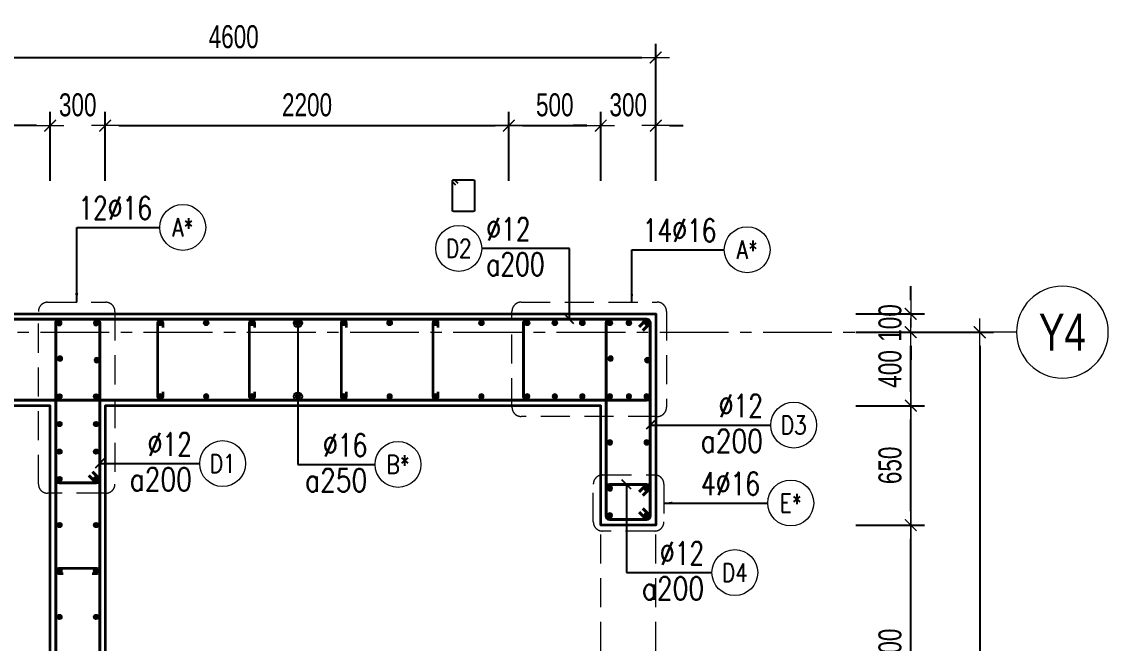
# Model space of a CAD drawing. Header units: millimetres. Extents: x 738475 to 1279438, y -34239 to 156422.
# Drawn here: x 1086848 to 1092769, y 147573 to 150956 of the extents above; entities that cross this region are included whole.
import ezdxf
from ezdxf.enums import TextEntityAlignment as Align

# ---------------------------------------------------------------- set-up
doc = ezdxf.new("R2010")
doc.units = ezdxf.units.MM
doc.header["$MEASUREMENT"] = 0
for name, pattern in [('HIDDEN2', [4.7625, 3.175, -1.5875]), ('HT_Dim Grid$0$CENTER2', [1.125, 0.75, -0.125, 0.125, -0.125]), ('HT_Grid$0$CENTER2', [1.125, 0.75, -0.125, 0.125, -0.125])]:
    doc.linetypes.add(name, pattern=pattern)
doc.layers.get('0').update_dxf_attribs({"lineweight": 20})
doc.layers.get('Defpoints').update_dxf_attribs({"color": 151, "lineweight": 9})
for name, color, linetype, lineweight in [('HT_Dim Grid$0$NDC_S_AXIS', 5, 'HT_Dim Grid$0$CENTER2', 13), ('HT_Dim Grid$0$NDC_S_SYMBOL', 1, 'Continuous', 15), ('HT_Dim Grid$0$NDC_S_TEXT SYMBOL', 7, 'Continuous', 20), ('HT_Grid$0$NDC_S_AXIS', 5, 'HT_Grid$0$CENTER2', 13), ('KC-LEADER', 153, 'Continuous', 18), ('KC-THEP', 6, 'Continuous', 40), ('NDC_S_BEAM', 3, 'HIDDEN2', 20), ('NDC_S_DIM', 1, 'Continuous', 15), ('NDC_S_HIDDEN', 8, 'HIDDEN2', 13), ('NDC_S_LEADER', 1, 'Continuous', 15), ('NDC_S_REBAR', 4, 'Continuous', 35), ('NDC_S_STIRRUP', 4, 'Continuous', 40), ('NDC_S_VN TEXT', 7, 'Continuous', 20), ('NDC_S_WALL', 6, 'Continuous', 35)]:
    doc.layers.add(name, color=color, linetype=linetype, lineweight=lineweight)
doc.layers.add('Ligature', color=1, linetype='Continuous')
doc.styles.add('HT_Dim Grid$0$NDC_ANNO', font='', dxfattribs={"width": 0.8})
doc.styles.add('NDC_ARIAL', font='arial.ttf', dxfattribs={"width": 0.85})
doc.styles.add('NDC_DIM', font='', dxfattribs={"width": 0.75})
doc.styles.add('NDC_EN TXT', font='romans.shx', dxfattribs={"width": 0.8})
doc.styles.get('HT_Dim Grid$0$NDC_ANNO').set_extended_font_data('Dotum')
doc.styles.get('NDC_DIM').set_extended_font_data('Dotum')
doc.dimstyles.new('NDC_1-50', dxfattribs={"dimscale": 50, "dimtxt": 2.5, "dimasz": 1, "dimexe": 1.5, "dimexo": 0, "dimgap": 0.8, "dimtad": 1, "dimdec": 0, "dimdsep": 46, "dimtxsty": 'NDC_ARIAL', "dimblk": 'DIMMARK', "dimcen": 49999.938995, "dimdle": 1.5, "dimclrd": 1, "dimclre": 1, "dimclrt": 3, "dimadec": 0, "dimazin": 0, "dimtfac": 1, "dimtdec": 0, "dimtix": 1, "dimtmove": 2, "dimatfit": 3, "dimfxl": 1, "dimarcsym": 0})
doc.dimstyles.new('NDC_dim_30', dxfattribs={"dimscale": 30, "dimtxt": 2.5, "dimasz": 1.5, "dimexe": 1.5, "dimexo": 2.5, "dimgap": 1, "dimtad": 1, "dimdec": 0, "dimzin": 0, "dimdsep": 46, "dimtxsty": 'NDC_DIM', "dimblk": 'DIMMARK', "dimcen": 0.09, "dimdle": 1.2, "dimclrd": 1, "dimclre": 1, "dimclrt": 3, "dimadec": 0, "dimazin": 0, "dimtfac": 1, "dimtdec": 0, "dimtix": 1, "dimtofl": 0, "dimtmove": 0, "dimatfit": 3, "dimfxl": 6, "dimfxlon": 1, "dimtolj": 1, "dimtzin": 0, "dimarcsym": 0})
doc.dimstyles.new('NDC_dim_50', dxfattribs={"dimscale": 50, "dimtxt": 2.5, "dimasz": 1.5, "dimexe": 1.5, "dimexo": 2.5, "dimgap": 1, "dimtad": 1, "dimdec": 0, "dimzin": 0, "dimdsep": 46, "dimtxsty": 'NDC_DIM', "dimblk": 'DIMMARK', "dimcen": 0.09, "dimdle": 1.2, "dimclrd": 1, "dimclre": 1, "dimclrt": 3, "dimadec": 0, "dimazin": 0, "dimtfac": 1, "dimtdec": 0, "dimtix": 1, "dimtofl": 0, "dimtmove": 0, "dimatfit": 3, "dimfxl": 6, "dimfxlon": 1, "dimtolj": 1, "dimtzin": 0, "dimarcsym": 0})

# ---------------------------------------------------------------- blocks, each defined once
blk = doc.blocks.new('THEP')
at = {"layer": 'KC-LEADER', "color": 6}
blk.add_circle((0, 0), 14, dxfattribs=at)
at = {"layer": 'KC-THEP'}
for p, q in [((-14, 0), (14, 0)), ((9.9, 9.9), (-9.9, -9.9)), ((-9.9, 9.9), (9.9, -9.9)), ((0, 14), (0, -14))]:
    blk.add_line(p, q, dxfattribs=at)
blk = doc.blocks.new('DIMMARK')
at = {"layer": 'NDC_S_DIM', "color": 1}
blk.add_line((-1.5, 0), (1, 0), dxfattribs=at)
at = {"layer": 'NDC_S_DIM', "color": 2, "const_width": 0.1}
blk.add_lwpolyline([(-0.424, -0.424), (0.424, 0.424)], dxfattribs=at)
blk = doc.blocks.new('*U10')
blk.add_circle((2.5, 0), 2.5)
at = {"layer": 'NDC_S_VN TEXT', "color": 3, "style": 'NDC_EN TXT'}
for tag, width, p in [('DK2', 0.75, (-0.85, 0.85)), ('KC2', 0.8, (-0.85, -2.97))]:
    blk.add_attdef(tag, text='', height=2.5, dxfattribs=dict(at, width=width)).set_placement(p, align=Align.RIGHT)
at = {"layer": 'NDC_S_VN TEXT', "color": 7, "style": 'NDC_EN TXT', "width": 0.8}
blk.add_attdef('SH3', text='', height=2, dxfattribs=at).set_placement((2.5, 0), align=Align.MIDDLE)
blk = doc.blocks.new('*U9')
blk.add_circle((2.5, 0), 2.5)
at = {"layer": 'NDC_S_VN TEXT', "color": 3, "style": 'NDC_EN TXT', "width": 0.75}
blk.add_attdef('DK2', text='', height=2.5, dxfattribs=at).set_placement((-0.85, 0.85), align=Align.RIGHT)
at = {"layer": 'NDC_S_VN TEXT', "color": 7, "style": 'NDC_EN TXT', "width": 0.8}
blk.add_attdef('SH3', text='', height=2, dxfattribs=at).set_placement((2.5, 0), align=Align.MIDDLE)
blk = doc.blocks.new('*U11')
blk.add_circle((-2.5, 0), 2.5)
at = {"layer": 'NDC_S_VN TEXT', "color": 3, "style": 'NDC_EN TXT', "width": 0.75}
for tag, p in [('DK1', (0.5, 0.85)), ('KC1', (0.5, -2.97))]:
    blk.add_attdef(tag, p, '', height=2.5, dxfattribs=at)
at = {"layer": 'NDC_S_VN TEXT', "color": 7, "style": 'NDC_EN TXT', "width": 0.8}
blk.add_attdef('SH2', text='', height=2, dxfattribs=at).set_placement((-2.5, 0), align=Align.MIDDLE)
blk = doc.blocks.new('*D1050')
at = {"layer": 'Defpoints', "color": 0, "transparency": 16777216}
for p in [(1090303.4, 148216.2), (1091692.8, 148216.2), (1090303.4, 146816.2)]:
    blk.add_point(p, dxfattribs=at)
at = {"layer": 'NDC_S_DIM', "color": 1, "lineweight": -2, "transparency": 16777216}
for p, q in [((1091392.8, 148216.2), (1091767.8, 148216.2)), ((1091692.8, 146891.2), (1091692.8, 148141.2)), ((1091392.8, 146816.2), (1091767.8, 146816.2))]:
    blk.add_line(p, q, dxfattribs=at)
at = {"layer": 'NDC_S_DIM', "color": 1, "lineweight": -2, "transparency": 16777216, "xscale": 75, "yscale": 75, "zscale": 75}
for p, rotation in [((1091692.8, 148216.2), 90), ((1091692.8, 146816.2), 270)]:
    blk.add_blockref('DIMMARK', p, dxfattribs=dict(at, rotation=rotation))
at = {"layer": 'NDC_S_DIM', "color": 3, "transparency": 16777216, "insert": (1091580.2, 147516.2), "char_height": 125, "attachment_point": 5, "rotation": 90, "style": 'NDC_DIM'}
blk.add_mtext('\\A1;1400', dxfattribs=at)
blk = doc.blocks.new('*D1051')
at = {"layer": 'Defpoints', "color": 0, "transparency": 16777216}
for p in [(1090003.4, 148866.2), (1091692.8, 148866.2), (1090303.4, 148216.2)]:
    blk.add_point(p, dxfattribs=at)
at = {"layer": 'NDC_S_DIM', "color": 1, "lineweight": -2, "transparency": 16777216}
for p, q in [((1091392.8, 148866.2), (1091767.8, 148866.2)), ((1091692.8, 148291.2), (1091692.8, 148791.2)), ((1091392.8, 148216.2), (1091767.8, 148216.2))]:
    blk.add_line(p, q, dxfattribs=at)
at = {"layer": 'NDC_S_DIM', "color": 1, "lineweight": -2, "transparency": 16777216, "xscale": 75, "yscale": 75, "zscale": 75}
for p, rotation in [((1091692.8, 148866.2), 90), ((1091692.8, 148216.2), 270)]:
    blk.add_blockref('DIMMARK', p, dxfattribs=dict(at, rotation=rotation))
at = {"layer": 'NDC_S_DIM', "color": 3, "transparency": 16777216, "insert": (1091580.2, 148541.2), "char_height": 125, "attachment_point": 5, "rotation": 90, "style": 'NDC_DIM'}
blk.add_mtext('\\A1;650', dxfattribs=at)
blk = doc.blocks.new('*D1052')
at = {"layer": 'Defpoints', "color": 0, "transparency": 16777216}
for p in [(1090303.4, 149266.2), (1091692.8, 149266.2), (1090003.4, 148866.2)]:
    blk.add_point(p, dxfattribs=at)
at = {"layer": 'NDC_S_DIM', "color": 1, "lineweight": -2, "transparency": 16777216}
for p, q in [((1091392.8, 149266.2), (1091767.8, 149266.2)), ((1091692.8, 148941.2), (1091692.8, 149191.2)), ((1091392.8, 148866.2), (1091767.8, 148866.2))]:
    blk.add_line(p, q, dxfattribs=at)
at = {"layer": 'NDC_S_DIM', "color": 1, "lineweight": -2, "transparency": 16777216, "xscale": 75, "yscale": 75, "zscale": 75}
for p, rotation in [((1091692.8, 149266.2), 90), ((1091692.8, 148866.2), 270)]:
    blk.add_blockref('DIMMARK', p, dxfattribs=dict(at, rotation=rotation))
at = {"layer": 'NDC_S_DIM', "color": 3, "transparency": 16777216, "insert": (1091580.2, 149066.2), "char_height": 125, "attachment_point": 5, "rotation": 90, "style": 'NDC_DIM'}
blk.add_mtext('\\A1;400', dxfattribs=at)
blk = doc.blocks.new('*D1053')
at = {"layer": 'Defpoints', "color": 0, "transparency": 16777216}
for p in [(1090361.9, 149266.2), (1090303.4, 140266.2), (1092069.3, 140266.2)]:
    blk.add_point(p, dxfattribs=at)
at = {"layer": 'NDC_S_DIM', "color": 1, "lineweight": -2, "transparency": 16777216}
for p, q in [((1091769.3, 149266.2), (1092144.3, 149266.2)), ((1092069.3, 149191.2), (1092069.3, 140341.2)), ((1091769.3, 140266.2), (1092144.3, 140266.2))]:
    blk.add_line(p, q, dxfattribs=at)
at = {"layer": 'NDC_S_DIM', "color": 1, "lineweight": -2, "transparency": 16777216, "xscale": 75, "yscale": 75, "zscale": 75}
for p, rotation in [((1092069.3, 149266.2), 90), ((1092069.3, 140266.2), 270)]:
    blk.add_blockref('DIMMARK', p, dxfattribs=dict(at, rotation=rotation))
at = {"layer": 'NDC_S_DIM', "color": 3, "transparency": 16777216, "insert": (1091956.7, 144766.2), "char_height": 125, "attachment_point": 5, "rotation": 90, "style": 'NDC_DIM'}
blk.add_mtext('\\A1;9000', dxfattribs=at)
blk = doc.blocks.new('*D1055')
at = {"layer": 'Defpoints', "color": 0, "transparency": 16777216}
for p in [(1087303.4, 150390.5), (1087003.4, 148866.2), (1087303.4, 148866.2)]:
    blk.add_point(p, dxfattribs=at)
at = {"layer": 'NDC_S_DIM', "color": 1, "lineweight": -2, "transparency": 16777216}
for p, q in [((1087003.4, 150090.5), (1087003.4, 150465.5)), ((1087303.4, 150090.5), (1087303.4, 150465.5)), ((1086928.4, 150390.5), (1086853.4, 150390.5)), ((1087378.4, 150390.5), (1087453.4, 150390.5))]:
    blk.add_line(p, q, dxfattribs=at)
at = {"layer": 'NDC_S_DIM', "color": 1, "lineweight": -2, "transparency": 16777216, "xscale": 75, "yscale": 75, "zscale": 75}
blk.add_blockref('DIMMARK', (1087003.4, 150390.5), dxfattribs=at)
at = {"layer": 'NDC_S_DIM', "color": 1, "lineweight": -2, "transparency": 16777216, "xscale": 75, "yscale": 75, "zscale": 75, "rotation": 180}
blk.add_blockref('DIMMARK', (1087303.4, 150390.5), dxfattribs=at)
at = {"layer": 'NDC_S_DIM', "color": 3, "transparency": 16777216, "insert": (1087153.4, 150503.1), "char_height": 125, "attachment_point": 5, "style": 'NDC_DIM'}
blk.add_mtext('\\A1;300', dxfattribs=at)
blk = doc.blocks.new('*D1031')
at = {"layer": 'Defpoints', "color": 0, "transparency": 16777216}
for p in [(1089502.9, 150390.5), (1089502.9, 149118.5), (1087303.4, 148866.2)]:
    blk.add_point(p, dxfattribs=at)
at = {"layer": 'NDC_S_DIM', "color": 1, "lineweight": -2, "transparency": 16777216}
for p, q in [((1087303.4, 150090.5), (1087303.4, 150465.5)), ((1089502.9, 150090.5), (1089502.9, 150465.5)), ((1087378.4, 150390.5), (1089427.9, 150390.5))]:
    blk.add_line(p, q, dxfattribs=at)
at = {"layer": 'NDC_S_DIM', "color": 1, "lineweight": -2, "transparency": 16777216, "xscale": 75, "yscale": 75, "zscale": 75, "rotation": 180}
blk.add_blockref('DIMMARK', (1087303.4, 150390.5), dxfattribs=at)
at = {"layer": 'NDC_S_DIM', "color": 1, "lineweight": -2, "transparency": 16777216, "xscale": 75, "yscale": 75, "zscale": 75}
blk.add_blockref('DIMMARK', (1089502.9, 150390.5), dxfattribs=at)
at = {"layer": 'NDC_S_DIM', "color": 3, "transparency": 16777216, "insert": (1088403.1, 150503.1), "char_height": 125, "attachment_point": 5, "style": 'NDC_DIM'}
blk.add_mtext('\\A1;2200', dxfattribs=at)
blk = doc.blocks.new('*D1032')
at = {"layer": 'Defpoints', "color": 0, "transparency": 16777216}
for p in [(1090003.4, 150390.5), (1089502.9, 149118.5), (1090003.4, 148866.2)]:
    blk.add_point(p, dxfattribs=at)
at = {"layer": 'NDC_S_DIM', "color": 1, "lineweight": -2, "transparency": 16777216}
for p, q in [((1089502.9, 150090.5), (1089502.9, 150465.5)), ((1090003.4, 150090.5), (1090003.4, 150465.5)), ((1089577.9, 150390.5), (1089928.4, 150390.5))]:
    blk.add_line(p, q, dxfattribs=at)
at = {"layer": 'NDC_S_DIM', "color": 1, "lineweight": -2, "transparency": 16777216, "xscale": 75, "yscale": 75, "zscale": 75, "rotation": 180}
blk.add_blockref('DIMMARK', (1089502.9, 150390.5), dxfattribs=at)
at = {"layer": 'NDC_S_DIM', "color": 1, "lineweight": -2, "transparency": 16777216, "xscale": 75, "yscale": 75, "zscale": 75}
blk.add_blockref('DIMMARK', (1090003.4, 150390.5), dxfattribs=at)
at = {"layer": 'NDC_S_DIM', "color": 3, "transparency": 16777216, "insert": (1089753.1, 150503.1), "char_height": 125, "attachment_point": 5, "style": 'NDC_DIM'}
blk.add_mtext('\\A1;500', dxfattribs=at)
blk = doc.blocks.new('*D1033')
at = {"layer": 'Defpoints', "color": 0, "transparency": 16777216}
for p in [(1090303.4, 150390.5), (1090303.4, 149366.2), (1090003.4, 148866.2)]:
    blk.add_point(p, dxfattribs=at)
at = {"layer": 'NDC_S_DIM', "color": 1, "lineweight": -2, "transparency": 16777216}
for p, q in [((1090003.4, 150090.5), (1090003.4, 150465.5)), ((1090303.4, 150090.5), (1090303.4, 150465.5)), ((1089928.4, 150390.5), (1089853.4, 150390.5)), ((1090378.4, 150390.5), (1090453.4, 150390.5))]:
    blk.add_line(p, q, dxfattribs=at)
at = {"layer": 'NDC_S_DIM', "color": 1, "lineweight": -2, "transparency": 16777216, "xscale": 75, "yscale": 75, "zscale": 75}
blk.add_blockref('DIMMARK', (1090003.4, 150390.5), dxfattribs=at)
at = {"layer": 'NDC_S_DIM', "color": 1, "lineweight": -2, "transparency": 16777216, "xscale": 75, "yscale": 75, "zscale": 75, "rotation": 180}
blk.add_blockref('DIMMARK', (1090303.4, 150390.5), dxfattribs=at)
at = {"layer": 'NDC_S_DIM', "color": 3, "transparency": 16777216, "insert": (1090153.4, 150503.1), "char_height": 125, "attachment_point": 5, "style": 'NDC_DIM'}
blk.add_mtext('\\A1;300', dxfattribs=at)
blk = doc.blocks.new('*D1030')
at = {"layer": 'Defpoints', "color": 0, "ltscale": 200, "transparency": 16777216}
for p in [(1090303.4, 150761.5), (1085703.4, 149529.6), (1090303.4, 149366.2)]:
    blk.add_point(p, dxfattribs=at)
at = {"layer": 'NDC_S_DIM', "color": 1, "lineweight": -2, "ltscale": 200, "transparency": 16777216}
for p, q in [((1085703.4, 150461.5), (1085703.4, 150836.5)), ((1090303.4, 150461.5), (1090303.4, 150836.5)), ((1085778.4, 150761.5), (1090228.4, 150761.5))]:
    blk.add_line(p, q, dxfattribs=at)
at = {"layer": 'NDC_S_DIM', "color": 1, "lineweight": -2, "ltscale": 200, "transparency": 16777216, "xscale": 75, "yscale": 75, "zscale": 75, "rotation": 180}
blk.add_blockref('DIMMARK', (1085703.4, 150761.5), dxfattribs=at)
at = {"layer": 'NDC_S_DIM', "color": 1, "lineweight": -2, "ltscale": 200, "transparency": 16777216, "xscale": 75, "yscale": 75, "zscale": 75}
blk.add_blockref('DIMMARK', (1090303.4, 150761.5), dxfattribs=at)
at = {"layer": 'NDC_S_DIM', "color": 3, "ltscale": 200, "transparency": 16777216, "insert": (1088003.4, 150874.1), "char_height": 125, "attachment_point": 5, "style": 'NDC_DIM'}
blk.add_mtext('\\A1;4600', dxfattribs=at)
blk = doc.blocks.new('*U20')
at = {"layer": 'HT_Dim Grid$0$NDC_S_SYMBOL'}
blk.add_line((5, 0), (9, 0), dxfattribs=at)
blk.add_circle((0, 0), 5, dxfattribs=at)
at = {"layer": 'HT_Dim Grid$0$NDC_S_TEXT SYMBOL', "color": 7, "style": 'HT_Dim Grid$0$NDC_ANNO', "width": 0.8}
blk.add_attdef('GRID', text='', height=4, rotation=270, dxfattribs=at).set_placement((0, 0), align=Align.MIDDLE)
blk = doc.blocks.new('*D1058')
at = {"layer": 'Defpoints', "color": 0, "ltscale": 200, "transparency": 16777216}
for p in [(1090303.4, 149366.2), (1091692.8, 149366.2), (1090303.4, 149266.2)]:
    blk.add_point(p, dxfattribs=at)
at = {"layer": 'NDC_S_DIM', "color": 1, "lineweight": -2, "ltscale": 200, "transparency": 16777216}
for p, q in [((1091692.8, 149441.2), (1091692.8, 149516.2)), ((1091392.8, 149366.2), (1091767.8, 149366.2)), ((1091392.8, 149266.2), (1091767.8, 149266.2)), ((1091692.8, 149191.2), (1091692.8, 149116.2))]:
    blk.add_line(p, q, dxfattribs=at)
at = {"layer": 'NDC_S_DIM', "color": 1, "lineweight": -2, "ltscale": 200, "transparency": 16777216, "xscale": 75, "yscale": 75, "zscale": 75}
for p, rotation in [((1091692.8, 149366.2), 270), ((1091692.8, 149266.2), 90)]:
    blk.add_blockref('DIMMARK', p, dxfattribs=dict(at, rotation=rotation))
at = {"layer": 'NDC_S_DIM', "color": 3, "ltscale": 200, "transparency": 16777216, "insert": (1091580.2, 149316.2), "char_height": 125, "attachment_point": 5, "rotation": 90, "style": 'NDC_DIM'}
blk.add_mtext('\\A1;100', dxfattribs=at)
blk = doc.blocks.new('*D1069')
at = {"layer": 'Defpoints', "color": 0, "ltscale": 200, "transparency": 16777216}
for p in [(1085703.4, 150390.5), (1085703.4, 149529.6), (1087003.4, 148866.2)]:
    blk.add_point(p, dxfattribs=at)
at = {"layer": 'NDC_S_DIM', "color": 1, "lineweight": -2, "ltscale": 200, "transparency": 16777216}
for p, q in [((1085703.4, 150090.5), (1085703.4, 150465.5)), ((1087003.4, 150090.5), (1087003.4, 150465.5)), ((1086928.4, 150390.5), (1085778.4, 150390.5))]:
    blk.add_line(p, q, dxfattribs=at)
at = {"layer": 'NDC_S_DIM', "color": 1, "lineweight": -2, "ltscale": 200, "transparency": 16777216, "xscale": 75, "yscale": 75, "zscale": 75, "rotation": 180}
blk.add_blockref('DIMMARK', (1085703.4, 150390.5), dxfattribs=at)
at = {"layer": 'NDC_S_DIM', "color": 1, "lineweight": -2, "ltscale": 200, "transparency": 16777216, "xscale": 75, "yscale": 75, "zscale": 75}
blk.add_blockref('DIMMARK', (1087003.4, 150390.5), dxfattribs=at)
at = {"layer": 'NDC_S_DIM', "color": 3, "ltscale": 200, "transparency": 16777216, "insert": (1086353.4, 150503.1), "char_height": 125, "attachment_point": 5, "style": 'NDC_DIM'}
blk.add_mtext('\\A1;1300', dxfattribs=at)

msp = doc.modelspace()

# ---------------------------------------------------------------- linework, layer by layer
at = {"layer": 'HT_Grid$0$NDC_S_AXIS', "ltscale": 500}
msp.add_line((1081887.807, 149266.203), (1092069.306, 149266.203), dxfattribs=at)
at = {"layer": 'Ligature'}
msp.add_lwpolyline([(1089213.693, 150066.222), (1089197.727, 150082.188, -0.66817864), (1089203.501, 150096.126), (1089308.129, 150096.126, -0.41421356), (1089316.294, 150087.961), (1089316.294, 149930.853, -0.41421356), (1089308.129, 149922.689), (1089203.501, 149922.689, -0.41421356), (1089195.336, 149930.853), (1089195.336, 150087.961, -0.66817864), (1089209.274, 150093.734), (1089225.24, 150077.768)], format="xyb", dxfattribs=at)
at = {"layer": 'NDC_S_BEAM', "ltscale": 50}
for p, q in [((1090003.351, 146816.203), (1090003.351, 148216.203)), ((1090303.351, 146816.203), (1090303.351, 148216.203))]:
    msp.add_line(p, q, dxfattribs=at)
at = {"layer": 'NDC_S_HIDDEN', "ltscale": 50}
for points in [[(1086989.267, 149428.984), (1087306.419, 149428.984, -0.41421356), (1087356.419, 149378.984), (1087356.419, 148439.653, -0.41421356), (1087306.419, 148389.653), (1086989.267, 148389.653, -0.41421356), (1086939.267, 148439.653), (1086939.267, 149378.984, -0.41421356)], [(1089569.911, 149429.574), (1090311.872, 149429.574, -0.41421356), (1090361.872, 149379.574), (1090361.872, 148857.509, -0.41421356), (1090311.872, 148807.509), (1089569.911, 148807.509, -0.41421356), (1089519.911, 148857.509), (1089519.911, 149379.574, -0.41421356)], [(1090013.084, 148488.809), (1090297.84, 148488.809, -0.41421356), (1090347.84, 148438.809), (1090347.84, 148233.801, -0.41421356), (1090297.84, 148183.801), (1090013.084, 148183.801, -0.41421356), (1089963.084, 148233.801), (1089963.084, 148438.809, -0.41421356)]]:
    msp.add_lwpolyline(points, format="xyb", close=True, dxfattribs=at)
at = {"layer": 'NDC_S_REBAR'}
for points in [[(1087618.351, 149291.203), (1087618.351, 149316.203, 1), (1087588.351, 149316.203), (1087588.351, 148916.203, 1), (1087618.351, 148916.203), (1087618.351, 148941.203)], [(1088118.351, 149291.203), (1088118.351, 149316.203, 1), (1088088.351, 149316.203), (1088088.351, 148916.203, 1), (1088118.351, 148916.203), (1088118.351, 148941.203)], [(1088618.351, 149291.203), (1088618.351, 149316.203, 1), (1088588.351, 149316.203), (1088588.351, 148916.203, 1), (1088618.351, 148916.203), (1088618.351, 148941.203)], [(1089118.351, 149291.203), (1089118.351, 149316.203, 1), (1089088.351, 149316.203), (1089088.351, 148916.203, 1), (1089118.351, 148916.203), (1089118.351, 148941.203)], [(1087074.889, 147951.203), (1087049.889, 147951.203, -1), (1087049.889, 147981.203), (1087256.913, 147981.203, -1), (1087256.913, 147951.203), (1087231.913, 147951.203)]]:
    msp.add_lwpolyline(points, format="xyb", dxfattribs=at)
at = {"layer": 'NDC_S_STIRRUP'}
for points in [[(1084093.351, 149296.203), (1084053.351, 149336.203, 0.41421356), (1084033.351, 149316.203), (1084033.351, 148916.203, 0.41421356), (1084053.351, 148896.203), (1090253.351, 148896.203, 0.41421356), (1090273.351, 148916.203), (1090273.351, 149316.203, 0.41421356), (1090253.351, 149336.203), (1084053.351, 149336.203, 0.41421356), (1084033.351, 149316.203), (1084073.351, 149276.203)], [(1087233.351, 140256.203), (1087273.351, 140216.203, -0.41421356), (1087253.351, 140196.203), (1087053.351, 140196.203, -0.41421356), (1087033.351, 140216.203), (1087033.351, 149316.203, -0.41421356), (1087053.351, 149336.203), (1087253.351, 149336.203, -0.41421356), (1087273.351, 149316.203), (1087273.351, 140216.203, -0.41421356), (1087253.351, 140196.203), (1087213.351, 140236.203)], [(1087233.462, 148506.203), (1087273.462, 148466.203, -0.41421356), (1087253.462, 148446.203), (1087053.462, 148446.203, -0.41421356), (1087033.462, 148466.203), (1087033.351, 149316.203, -0.41421356), (1087053.351, 149336.203), (1087253.351, 149336.203, -0.41421356), (1087273.351, 149316.203), (1087273.462, 148466.203, -0.41421356), (1087253.462, 148446.203), (1087213.462, 148486.203)], [(1090213.351, 149296.203), (1090253.351, 149336.203, -0.41421356), (1090273.351, 149316.203), (1090273.351, 148916.203, -0.41421356), (1090253.351, 148896.203), (1089603.351, 148896.203, -0.41421356), (1089583.351, 148916.203), (1089583.351, 149316.203, -0.41421356), (1089603.351, 149336.203), (1090253.351, 149336.203, -0.41421356), (1090273.351, 149316.203), (1090233.351, 149276.203)], [(1090233.462, 148306.203), (1090273.462, 148266.203, -0.41421356), (1090253.462, 148246.203), (1090053.462, 148246.203, -0.41421356), (1090033.462, 148266.203), (1090033.351, 149316.203, -0.41421356), (1090053.351, 149336.203), (1090253.351, 149336.203, -0.41421356), (1090273.351, 149316.203), (1090273.462, 148266.203, -0.41421356), (1090253.462, 148246.203), (1090213.462, 148286.203)], [(1090233.351, 148377.173), (1090273.351, 148417.173, 0.41421356), (1090253.351, 148437.173), (1090053.351, 148437.173, 0.41421356), (1090033.351, 148417.173), (1090033.351, 148266.203, 0.41421356), (1090053.351, 148246.203), (1090253.351, 148246.203, 0.41421356), (1090273.351, 148266.203), (1090273.351, 148417.173, 0.41421356), (1090253.351, 148437.173), (1090213.351, 148397.173)]]:
    msp.add_lwpolyline(points, format="xyb", dxfattribs=at)
at = {"layer": 'NDC_S_WALL'}
msp.add_lwpolyline([(1087003.351, 146366.203), (1087003.351, 148866.203), (1084303.351, 148866.203), (1084303.351, 148766.203), (1084003.351, 148766.203), (1084003.351, 149366.203), (1090303.351, 149366.203), (1090303.351, 148216.203), (1090003.351, 148216.203), (1090003.351, 148866.203), (1087303.351, 148866.203), (1087303.351, 140666.203)], dxfattribs=at)

# ---------------------------------------------------------------- block references
at = {"layer": 'HT_Dim Grid$0$NDC_S_AXIS'}
ref = msp.add_blockref('*U20', (1092519.306, 149266.203), dxfattribs=dict(at, xscale=-50, yscale=50, zscale=50))
ref.add_attrib('GRID', 'Y4', dxfattribs={"layer": 'HT_Dim Grid$0$NDC_S_TEXT SYMBOL', "color": 7, "height": 200, "style": 'HT_Dim Grid$0$NDC_ANNO', "width": 0.8}).set_placement((1092519.306, 149266.203), align=Align.MIDDLE)
at = {"layer": 'KC-THEP', "xscale": -1}
for p, rotation in [((1087053.462, 149316.203), 350.3314355636191), ((1087253.462, 149316.203), 350.3314355636191), ((1090256.863, 149316.203), 170.331435563619), ((1087056.974, 149122.383), 350.3314355636191), ((1087256.974, 149113.859), 350.3314355636191), ((1090056.863, 149122.383), 350.3314355636191), ((1090256.863, 149113.859), 350.3314355636191), ((1087603.351, 148916.203), 170.331435563619), ((1087853.351, 148916.203), 170.331435563619), ((1088103.351, 148916.203), 170.331435563619), ((1088353.351, 148916.203), 170.331435563619), ((1088603.351, 148916.203), 170.331435563619), ((1088853.351, 148916.203), 170.331435563619), ((1089103.351, 148916.203), 170.331435563619), ((1089353.351, 148916.203), 170.331435563619), ((1089603.351, 148916.203), 170.331435563619), ((1089753.351, 148916.203), 170.331435563619), ((1089903.351, 148916.203), 170.331435563619), ((1090053.351, 148916.203), 170.331435563619), ((1090157.131, 148916.203), 170.331435563619), ((1090253.351, 148916.203), 170.331435563619), ((1090053.351, 148666.203), 170.331435563619), ((1090253.351, 148666.203), 170.331435563619), ((1090053.351, 148416.203), 170.331435563619), ((1090253.351, 148416.203), 170.331435563619), ((1090053.351, 148268.808), 170.331435563619), ((1090253.351, 148268.808), 170.331435563619)]:
    msp.add_blockref('THEP', p, dxfattribs=dict(at, rotation=rotation))
at = {"layer": 'KC-THEP'}
for p, rotation in [((1087603.351, 149316.203), 9.668564436380946), ((1087853.351, 149316.203), 9.668564436380946), ((1088103.351, 149316.203), 9.668564436380946), ((1088353.351, 149316.203), 9.668564436380946), ((1088603.351, 149316.203), 9.668564436380946), ((1088853.351, 149316.203), 9.668564436380946), ((1089103.351, 149316.203), 9.668564436380946), ((1089353.351, 149316.203), 9.668564436380946), ((1089603.351, 149316.203), 9.668564436380946), ((1089753.351, 149316.203), 9.668564436380946), ((1089903.351, 149316.203), 9.668564436380946), ((1090053.351, 149316.203), 9.668564436380946), ((1090157.131, 149316.203), 9.668564436380946), ((1087053.462, 148916.203), 189.6685644363809), ((1087253.462, 148916.203), 189.6685644363809), ((1087053.351, 148766.203), 189.6685644363809), ((1087253.351, 148766.203), 189.6685644363809), ((1087053.351, 148616.203), 189.6685644363809), ((1087253.351, 148616.203), 189.6685644363809), ((1087053.351, 148466.203), 189.6685644363807), ((1087253.351, 148466.203), 189.6685644363807), ((1087053.351, 148216.203), 189.6685644363807), ((1087253.351, 148216.203), 189.6685644363807), ((1087053.351, 147966.203), 189.6685644363807), ((1087253.351, 147966.203), 189.6685644363807), ((1087053.351, 147716.203), 189.6685644363807), ((1087253.351, 147716.203), 189.6685644363807)]:
    msp.add_blockref('THEP', p, dxfattribs=dict(at, rotation=rotation))
at = {"layer": 'NDC_S_VN TEXT', "xscale": 50, "yscale": 50, "zscale": 50}
for name, p, values in [('*U9', (1087600.786, 149836.684), {'SH3': 'A*', 'DK2': '12%%C16'}), ('*U11', (1089354.962, 149722.114), {'SH2': 'D2', 'DK1': '%%C12', 'KC1': 'a200'}), ('*U9', (1090676.568, 149715.019), {'SH3': 'A*', 'DK2': '14%%C16'}), ('*U10', (1090930.163, 148760.376), {'SH3': 'D3', 'DK2': '%%C12', 'KC2': 'a200'}), ('*U10', (1087818.051, 148551.142), {'SH3': 'D1', 'DK2': '%%C12', 'KC2': 'a200'}), ('*U10', (1088773.963, 148546.221), {'SH3': 'B*', 'DK2': '%%C16', 'KC2': 'a250'}), ('*U9', (1090914.273, 148336.305), {'SH3': 'E*', 'DK2': '4%%C16'}), ('*U10', (1090609.292, 147957.52), {'SH3': 'D4', 'DK2': '%%C12', 'KC2': 'a200'})]:
    msp.add_blockref(name, p, dxfattribs=at).add_auto_attribs(values)

# ---------------------------------------------------------------- dimensions: what is measured, and where the dimension line sits
at = {"layer": 'NDC_S_DIM', "ltscale": 200}
for base, p1, p2, picture, middle in [((1090303.351, 150761.502), (1085703.351, 149529.594), (1090303.351, 149366.203), '*D1030', (1088003.351, 150874.087)), ((1085703.351, 150390.476), (1087003.351, 148866.203), (1085703.351, 149529.594), '*D1069', (1086353.351, 150503.061))]:
    dim = msp.add_linear_dim(base=base, p1=p1, p2=p2, dimstyle='NDC_dim_50', override={"dimtmove": 1}, dxfattribs=at)
    dim.commit()
    dim.dimension.update_dxf_attribs({"geometry": picture, "text_midpoint": middle})
at = {"layer": 'NDC_S_DIM'}
for base, p1, p2, picture, middle in [((1087303.351, 150390.476), (1087003.351, 148866.203), (1087303.351, 148866.203), '*D1055', (1087153.351, 150503.061)), ((1089502.911, 150390.476), (1087303.351, 148866.203), (1089502.911, 149118.541), '*D1031', (1088403.131, 150503.061)), ((1090003.351, 150390.476), (1089502.911, 149118.541), (1090003.351, 148866.203), '*D1032', (1089753.131, 150503.061)), ((1090303.351, 150390.476), (1090003.351, 148866.203), (1090303.351, 149366.203), '*D1033', (1090153.351, 150503.061))]:
    dim = msp.add_linear_dim(base=base, p1=p1, p2=p2, dimstyle='NDC_dim_50', override={"dimtmove": 1}, dxfattribs=at)
    dim.commit()
    dim.dimension.update_dxf_attribs({"geometry": picture, "text_midpoint": middle})
at = {"layer": 'NDC_S_DIM', "ltscale": 200}
dim = msp.add_linear_dim(base=(1091692.831, 149366.203), p1=(1090303.351, 149266.203), p2=(1090303.351, 149366.203), angle=90, dimstyle='NDC_dim_50', override={"dimtmove": 1}, dxfattribs=at)
dim.commit()
dim.dimension.update_dxf_attribs({"geometry": '*D1058', "text_midpoint": (1091580.246, 149316.203)})
at = {"layer": 'NDC_S_DIM'}
for base, p1, p2, picture, middle in [((1091692.831, 149266.203), (1090003.351, 148866.203), (1090303.351, 149266.203), '*D1052', (1091580.246, 149066.203)), ((1091692.831, 148866.203), (1090303.351, 148216.203), (1090003.351, 148866.203), '*D1051', (1091580.246, 148541.203)), ((1091692.831, 148216.203), (1090303.351, 146816.203), (1090303.351, 148216.203), '*D1050', (1091580.246, 147516.203))]:
    dim = msp.add_linear_dim(base=base, p1=p1, p2=p2, angle=90, dimstyle='NDC_dim_50', override={"dimtmove": 1}, dxfattribs=at)
    dim.commit()
    dim.dimension.update_dxf_attribs({"geometry": picture, "text_midpoint": middle})
dim = msp.add_linear_dim(base=(1092069.306, 140266.203), p1=(1090361.872, 149266.203), p2=(1090303.351, 140266.203), angle=90, dimstyle='NDC_dim_50', dxfattribs=at)
dim.commit()
dim.dimension.update_dxf_attribs({"geometry": '*D1053', "text_midpoint": (1091956.721, 144766.203)})

# ---------------------------------------------------------------- leaders
at = {"layer": 'NDC_S_LEADER'}
for points, dimstyle, override in [([(1087147.843, 149428.984), (1087147.843, 149836.684), (1087600.786, 149836.684)], 'NDC_1-50', {"dimgap": 0.8, "dimtad": 0}), ([(1089833.425, 149336.203), (1089833.425, 149722.114), (1089354.962, 149722.114)], 'NDC_dim_30', {"dimtad": 0, "dimldrblk": 'Oblique'}), ([(1090172.84, 149429.574), (1090172.84, 149715.019), (1090676.568, 149715.019)], 'NDC_dim_30', {"dimtad": 0}), ([(1088353.351, 149315.933), (1088353.351, 148546.04), (1088773.962, 148546.04)], 'NDC_dim_30', {"dimgap": 1, "dimtad": 0, "dimldrblk": 'Origin'}), ([(1088353.351, 148915.933), (1088353.351, 148546.04), (1088773.962, 148546.04)], 'NDC_dim_30', {"dimgap": 1, "dimtad": 0, "dimldrblk": 'Origin'}), ([(1090273.41, 148760.376), (1090930.163, 148760.376)], 'NDC_dim_30', {"dimtad": 0, "dimldrblk": 'Oblique'}), ([(1087273.351, 148551.142), (1087818.051, 148551.142)], 'NDC_1-50', {"dimgap": 0.8, "dimtad": 0, "dimldrblk": 'Oblique'}), ([(1090143.624, 148437.173), (1090143.624, 147957.52), (1090609.292, 147957.52)], 'NDC_1-50', {"dimgap": 0.8, "dimtad": 0, "dimldrblk": 'Oblique'}), ([(1090347.84, 148336.305), (1090914.273, 148336.305)], 'NDC_dim_30', {"dimtad": 0})]:
    msp.add_leader(points, dimstyle=dimstyle, override=override, dxfattribs=at)

doc.saveas('drawing.dxf')
